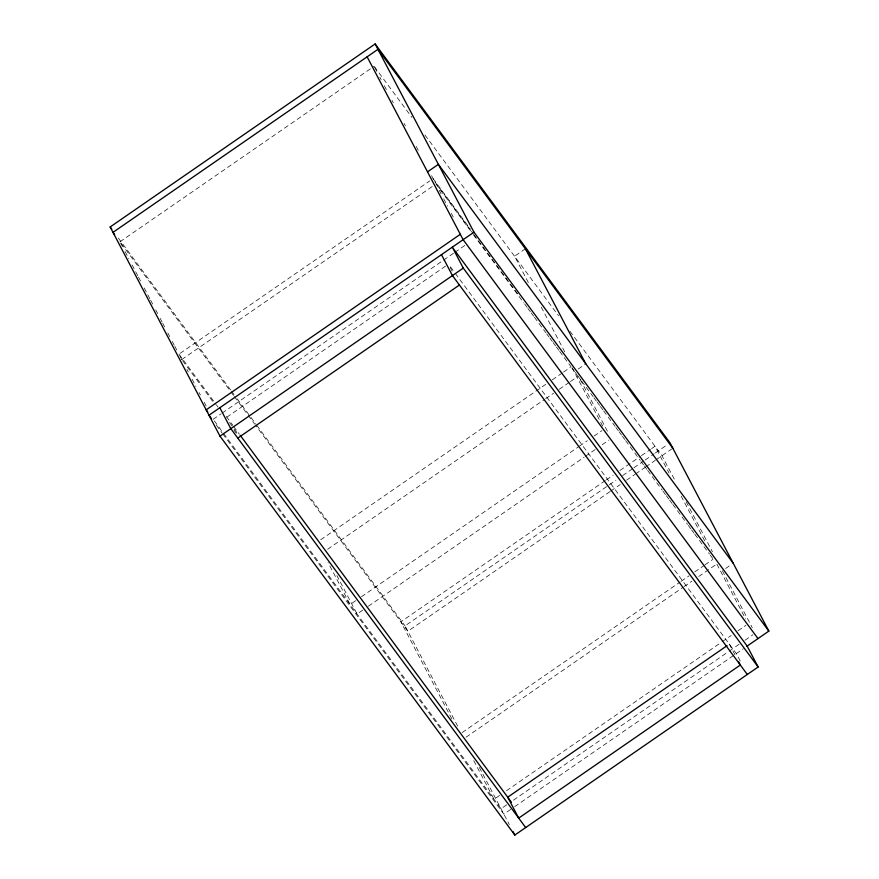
<?xml version="1.0" encoding="UTF-8"?>
<svg xmlns="http://www.w3.org/2000/svg" width="879" height="879" viewBox="0 0 879 879"><rect width="100%" height="100%" fill="white"/><g stroke="black" fill="none" stroke-linecap="round" stroke-linejoin="round"><path stroke-width="0.66" stroke-dasharray="4.39 3.3" d="M119.973 241.802L374.113 66.266M181.876 359.731L178.953 354.16L429.71 180.953M181.777 359.544L432.534 186.337M213.157 419.305L221.068 413.844M222.189 413.064L442.445 260.92M443.576 260.14L453.74 253.119M454.872 252.339L465.035 245.318M226.826 417.195L446.191 265.667M525.4 248.779L514.556 256.261L528.543 282.906M320.714 539.783L546.617 383.749M552.265 379.849L562.428 372.828M563.56 372.048L570.339 367.367M578.206 369.059L584.711 364.576M327.691 549.232L544.562 399.44M545.694 398.659L553.594 393.199M559.242 389.298L569.416 382.277M570.537 381.497L578.448 376.036M355.764 600.676L350.117 604.576L328.043 562.549M361.412 596.775L578.272 446.982M579.404 446.202L587.304 440.742M594.083 436.061L601.994 430.6M362.741 610.125L357.094 614.025L336.921 575.591M368.389 606.224L584.128 457.212M585.26 456.432L595.424 449.411M602.203 444.73L608.971 440.049M605.301 480.593L400.868 621.816L451.927 719.066M606.433 479.813L613.212 475.132M619.992 470.452L640.319 456.41M641.45 455.63L650.482 449.389M651.614 448.609L655.009 446.268L669.04 473.012M457.629 726.087L405.021 625.881L615.882 480.231M622.64 475.561L632.792 468.551M633.924 467.771L644.065 460.761M645.197 459.981L654.218 453.751M655.349 452.971L667.743 444.411M610.026 491.603L407.845 631.265L255.525 425.194M610.806 491.064L620.189 484.582M626.595 480.165L634.88 474.44M635.616 473.935L645.043 467.419M645.768 466.925L655.207 460.398M655.91 459.915L671.699 449.004M462.112 732.603L680.104 582.03M681.236 581.25L689.136 575.789M694.784 571.888L703.826 565.647M704.958 564.867L712.858 559.407M466.057 737.206L682.928 587.403M684.06 586.623L691.96 581.162M698.739 576.481L716.814 563.999M725.636 568.515L731.053 564.768M499.701 795.407L494.053 799.308L472.99 759.192M506.48 790.726L721.077 642.494M722.208 641.714L731.251 635.462M738.019 630.781L745.93 625.321M506.678 804.856L501.03 808.757L223.277 432.995M513.457 800.176L728.065 651.932M729.196 651.152L739.36 644.131M745.007 640.231L752.918 634.77M510.633 809.449L503.854 814.13L222.848 433.962M514.698 806.647L743.315 648.735M374.454 66.738L411.921 117.423M424.964 135.058L558.539 315.77M569.944 331.196L661.986 455.718L675.391 481.252M433.094 178.613L470.551 229.287M434.852 181.777L473.144 233.572M473.957 234.671L519.566 296.377M435.918 183.997L472.561 233.561M473.374 234.66L523.851 302.958M524.664 304.057L527.114 307.364M527.927 308.463L530.367 311.77M531.18 312.869L533.619 316.176M534.432 317.275L545.837 332.691M546.65 333.8L549.089 337.096M549.902 338.206L552.353 341.502M553.166 342.612L555.605 345.908M556.418 347.018L558.857 350.314M559.681 351.424L571.075 366.84M571.888 367.938L574.328 371.246M575.152 372.344L577.591 375.652M578.404 376.75L580.843 380.058M581.656 381.156L593.061 396.583M593.874 397.682L596.314 400.989M597.127 402.088L599.577 405.395M600.39 406.494L602.829 409.801M603.642 410.9L615.036 426.315M615.86 427.425L618.3 430.721M619.113 431.831L621.552 435.127M622.365 436.237L624.815 439.533M625.628 440.643L640.286 460.464M641.099 461.563L643.538 464.87M644.351 465.969L646.79 469.276M647.603 470.375L662.261 490.207M663.074 491.306L665.524 494.613M666.337 495.712L668.776 499.019M669.589 500.118L672.039 503.425M672.853 504.524L687.499 524.345M688.323 525.455L690.762 528.751M691.575 529.861L694.014 533.157M694.828 534.267L709.485 554.089M710.298 555.187L712.748 558.495M450.422 266.787L454.487 272.292M455.3 273.402L736.316 653.569L741.195 662.865M118.302 238L230.716 390.067M231.529 391.166L233.968 394.473M237.231 398.879L255.965 424.227M256.778 425.326L405.021 625.881M121.126 243.373L230.276 391.034M231.089 392.144L233.539 395.44M234.352 396.55L247.384 414.174M248.197 415.284L254.712 424.096M226.353 416.558L232.869 425.37M233.682 426.48L239.385 434.193M178.953 354.16L215.597 403.725M216.41 404.823L218.036 407.032M229.441 422.447L233.506 427.963M234.319 429.062L238.396 434.567M182.59 360.643L215.157 404.703M233.891 430.029L236.33 433.336M214.322 420.876L222.464 431.897M216.333 425.15L222.024 432.864M686.147 501.733L712.408 551.759M722.384 570.757L752.27 627.694M681.17 496.119L704.793 541.09M716.912 564.197L745.634 618.904M729.339 644.12L735.437 655.734M580.338 379.64L608.081 432.479M541.255 307.123L565.417 353.149M572.097 367.785L603.62 427.831M374.751 67.474L377.3 72.342M379.86 77.209L381.134 79.637M384.321 85.713L387.518 91.79M391.979 100.305L393.254 102.733M404.109 123.401L405.384 125.829M416.239 146.496L418.789 151.364M431.556 175.679L433.468 179.327M439.214 190.271L441.126 193.918M443.686 198.775L447.51 206.071M451.345 213.366L453.256 217.014M450.268 267.601L452.103 271.084M479.33 767.422L509.348 824.59M120.61 243.022L122.522 246.669M125.071 251.537L128.905 258.822M132.092 264.909L137.838 275.841M138.475 277.061L141.036 281.928M144.222 288.004L149.968 298.948M150.606 300.157L153.155 305.024M155.715 309.891L157.627 313.528M160.176 318.396L162.099 322.044M162.736 323.263L164.648 326.911M167.845 332.987L169.757 336.635M172.306 341.491L174.218 345.139M174.866 346.359L176.778 350.007M186.985 369.455L188.26 371.883M192.094 379.179L195.918 386.474M199.115 392.55L200.39 394.99M204.225 402.285L206.136 405.933"/><path stroke-width="1.32" d="M758.137 666.996L463.277 268.095L452.3 247.175L747.161 646.076L758.137 666.996L514.841 835.05L219.981 436.149L110.161 226.98L375.146 43.95L670.007 442.851L768.839 631.1L746.7 646.395M427.524 171.855L438.368 164.373L733.229 563.274M460.31 234.308L206.169 409.856L207.807 412.053M375.146 43.95L473.979 232.199L208.993 415.229L211.443 418.536M219.981 436.149L463.277 268.095M237.802 438.105L459.42 285.027M727.087 645.669L507.71 797.198L518.698 818.118L740.316 665.04L738.481 661.546M672.831 448.235L377.97 49.334L112.984 232.364L114.611 234.561M473.979 232.199L768.839 631.1M757.995 638.593L463.134 239.692L367.125 56.816M747.304 674.479L452.443 275.577L441.456 254.668M110.161 226.98L111.787 229.188M240.198 435.292L509.271 799.297M509.809 800.033L511.435 802.241M525.675 827.568L230.814 428.666L219.838 407.746M525.4 248.779L585.799 363.818M513.006 831.567L514.841 835.05"/></g></svg>
